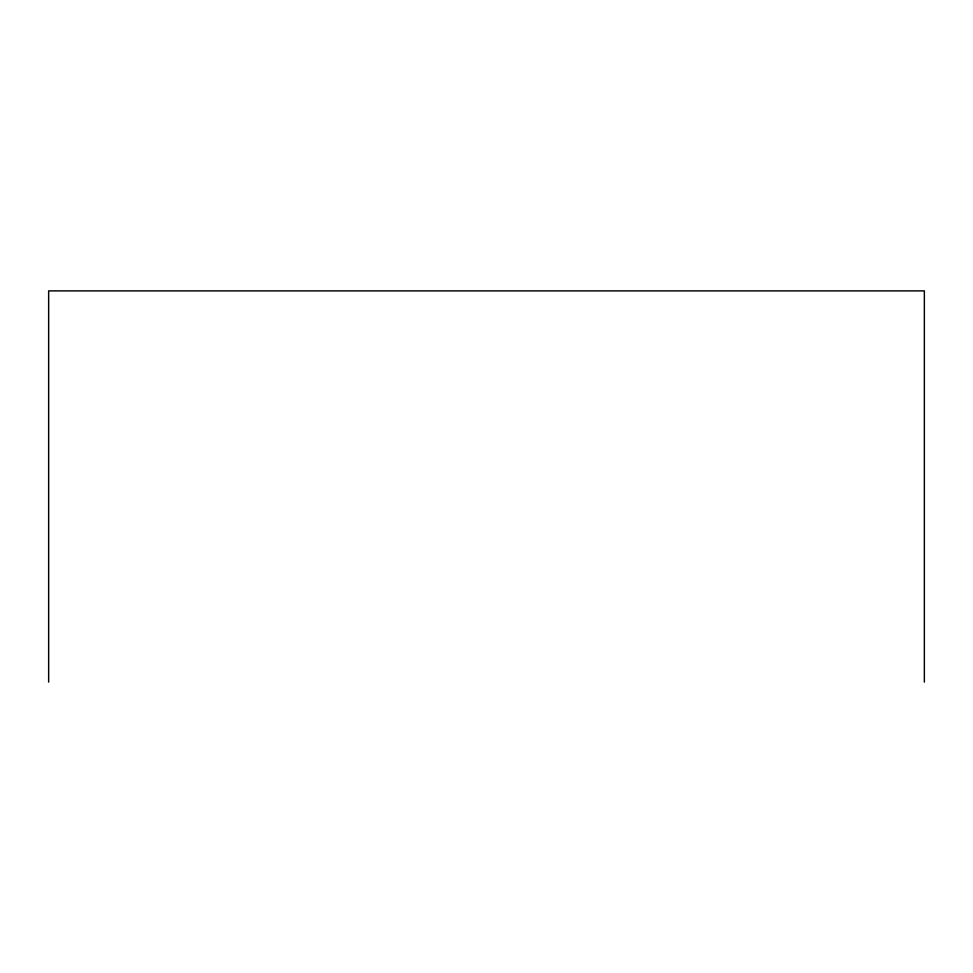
<?xml version="1.0" encoding="UTF-8"?>
<svg xmlns="http://www.w3.org/2000/svg" width="973" height="973" viewBox="0 0 973 973"><rect width="100%" height="100%" fill="white"/><g stroke="black" fill="none" stroke-linecap="round" stroke-linejoin="round"><path stroke-width="1.46" d="M924.35 682.109L924.35 290.891L48.65 290.891L48.65 682.109"/></g></svg>
